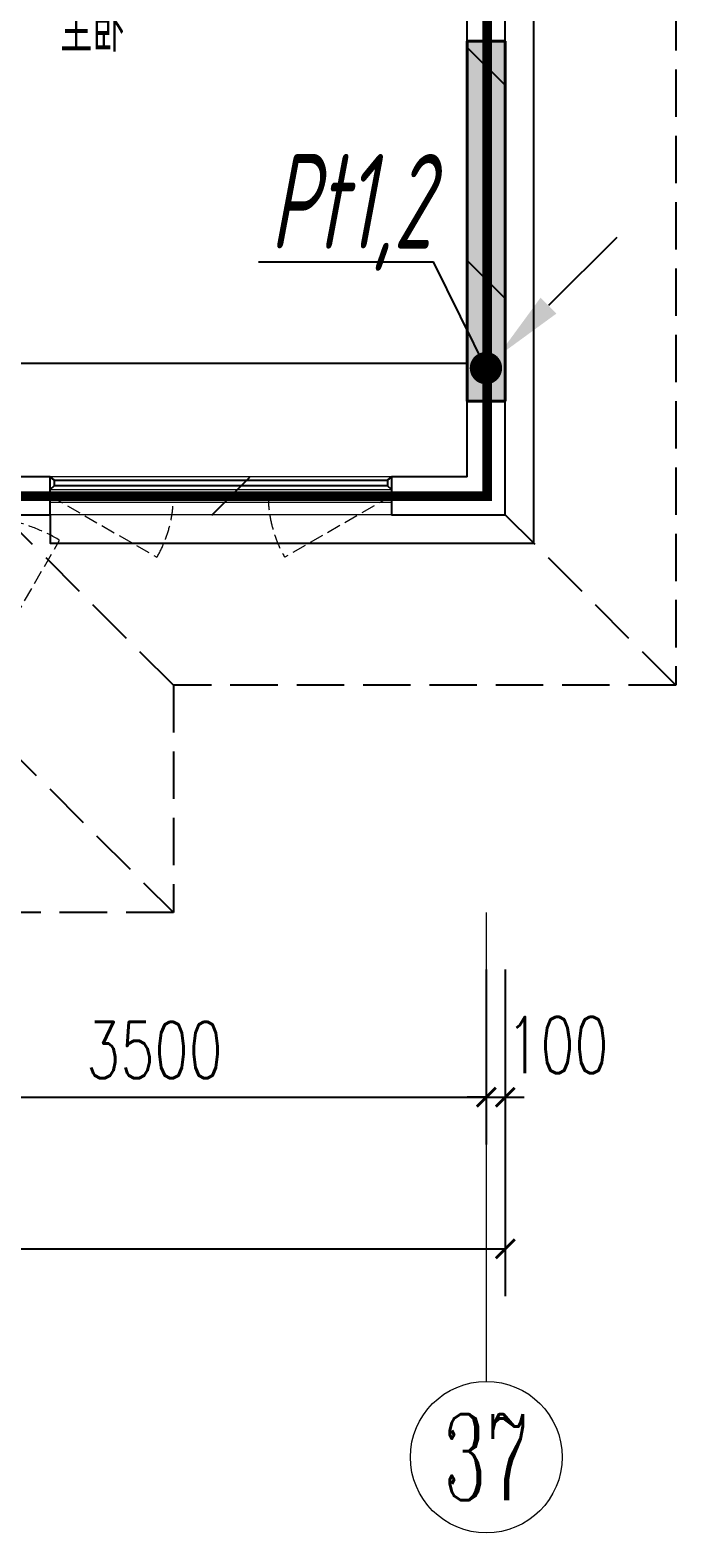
# Model space of a CAD drawing. Extents: x 3753737 to 4713801, y -857380 to 24339.
# Drawn here: x 4600943 to 4604349, y -779761 to -771827 of the extents above; entities that cross this region are included whole.
import ezdxf
from ezdxf.enums import TextEntityAlignment as Align

# ---------------------------------------------------------------- set-up
doc = ezdxf.new("R2010")
doc.units = 0
doc.header["$LTSCALE"] = 1000
doc.header["$MEASUREMENT"] = 0
doc.linetypes.add('CENTER2', pattern=[1.125, 0.75, -0.125, 0.125, -0.125])
doc.linetypes.add('DASH', pattern=[0.35, 0.25, -0.1])
doc.layers.get('0').update_dxf_attribs({"linetype": 'CONTINUOUS'})
doc.layers.get('Defpoints').update_dxf_attribs({"linetype": 'CONTINUOUS'})
for name, color, linetype in [('!!电气', 1, 'CONTINUOUS'), ('3-栏杆1', 252, 'CONTINUOUS'), ('3.5方案汇报，与郭总、侯月琴确定户型_t8$0$2020.03.04 -1安徽标准化洋房户型(UA）_t8_t8$0$看线', 154, 'CONTINUOUS'), ('DIM-照明', 7, 'CONTINUOUS'), ('LWIRE', 4, 'CONTINUOUS'), ('SHTLN', 4, 'CONTINUOUS'), ('WALL', 252, 'CONTINUOUS'), ('WIRE-接地', 2, 'CONTINUOUS'), ('卫生间', 6, 'CONTINUOUS'), ('看线', 185, 'CONTINUOUS')]:
    doc.layers.add(name, color=color, linetype=linetype)
for name, color, linetype, lineweight in [('AXIS', 114, 'CONTINUOUS', 20), ('AXIS_TEXT', 7, 'CONTINUOUS', 20), ('COLUMN', 252, 'CONTINUOUS', 40), ('PUB_HATCH', 8, 'CONTINUOUS', 9), ('PUB_TEXT', 7, 'CONTINUOUS', 20), ('WINDOW', 146, 'CONTINUOUS', 20)]:
    doc.layers.add(name, color=color, linetype=linetype, lineweight=lineweight)
doc.styles.add('_TCH_AXIS', font='COMPLEX', dxfattribs={"bigfont": 'GBCBIG'})
doc.styles.add('_TCH_DIM_T3', font='SIMPLEX.shx', dxfattribs={"width": 0.705882, "bigfont": 'GBCBIG.shx'})
doc.styles.add('COMPLEX', font='COMPLEX')
doc.styles.add('HZTXT', font='gbeitc.shx', dxfattribs={"width": 0.8, "height": 400, "bigfont": 'hztxt.shx'})
doc.styles.get("Standard").update_dxf_attribs({"font": 'gbenor.shx', "bigfont": 'gbcbig.shx'})
doc.dimstyles.new('_TCH_ARCH&&100', dxfattribs={"dimtxt": 297.5, "dimasz": 100, "dimexe": 250, "dimexo": 300, "dimgap": 100, "dimtad": 1, "dimdec": 0, "dimzin": 0, "dimdsep": 46, "dimtxsty": '_TCH_DIM_T3', "dimblk": 'ARCHTICK', "dimcen": 0.09, "dimclrt": 7, "dimazin": 2, "dimtfac": 1, "dimtdec": 0, "dimtix": 1, "dimtmove": 2, "dimatfit": 3, "dimfxl": 1, "dimtolj": 1, "dimtzin": 0, "dimarcsym": 0})

# ---------------------------------------------------------------- blocks, each defined once
blk = doc.blocks.new('GFDGFSDFGD')
at = {"layer": 'PUB_HATCH'}
blk.add_hatch(color=256, dxfattribs=at).paths.add_polyline_path([(470716.6, 367423.7), (470516.6, 367423.7), (470516.6, 365523.7), (470716.6, 365523.7)])
at = {"layer": 'COLUMN', "color": 252}
for p, q in [((470716.6, 367423.7), (470516.6, 367423.7)), ((470516.6, 367423.7), (470516.6, 365523.7)), ((470716.6, 365523.7), (470716.6, 367423.7)), ((470516.6, 365523.7), (470716.6, 365523.7))]:
    blk.add_line(p, q, dxfattribs=at)
blk = doc.blocks.new('A$C148B7D8E')
at = {"layer": '卫生间', "color": 252, "linetype": 'DASH'}
for p, q in [((-900, -900), (0, 0)), ((1750, -900), (2650, 0)), ((2650, -1200), (1750, -2100))]:
    blk.add_line(p, q, dxfattribs=at)
blk.add_lwpolyline([(16100, 14000), (16100, 15400), (7700, 15400), (7700, 10800), (7300, 10800), (7300, 10000), (900, 10000), (900, 9000), (-900, 9000), (-900, -900), (1750, -900), (1750, -2100), (23450, -2100), (23450, -900), (25100, -900)], dxfattribs=at)
blk = doc.blocks.new('_ArchTick')
at = {"color": 0, "linetype": 'ByBlock', "const_width": 0.15}
blk.add_lwpolyline([(-0.5, -0.5), (0.5, 0.5)], dxfattribs=at)
blk = doc.blocks.new('*D386')
at = {"layer": 'AXIS', "color": 0, "lineweight": -2, "transparency": 16777216}
for p, q in [((-100, -1299.9), (-100, -3024.9)), ((50100, -1299.9), (50100, -3024.9)), ((-100, -2774.9), (50100, -2774.9))]:
    blk.add_line(p, q, dxfattribs=at)
at = {"layer": 'Defpoints', "color": 0, "transparency": 16777216}
for p in [(-100, -999.9), (50100, -999.9), (50100, -2774.9)]:
    blk.add_point(p, dxfattribs=at)
at = {"layer": 'AXIS', "color": 0, "lineweight": -2, "transparency": 16777216, "xscale": 100, "yscale": 100, "zscale": 100, "rotation": 180}
blk.add_blockref('_ArchTick', (-100, -2774.9), dxfattribs=at)
at = {"layer": 'AXIS', "color": 0, "lineweight": -2, "transparency": 16777216, "xscale": 100, "yscale": 100, "zscale": 100}
blk.add_blockref('_ArchTick', (50100, -2774.9), dxfattribs=at)
at = {"layer": 'AXIS', "color": 7, "transparency": 16777216, "insert": (25000, -2526.2), "char_height": 297.5, "attachment_point": 5, "style": '_TCH_DIM_T3'}
blk.add_mtext('\\A1;50200', dxfattribs=at)
blk = doc.blocks.new('*D394')
at = {"layer": 'AXIS', "color": 0, "lineweight": -2, "transparency": 16777216}
for p, q in [((50000, -1299.9), (50000, -2224.9)), ((50100, -1299.9), (50100, -2224.9)), ((50000, -1974.9), (49900, -1974.9)), ((50000, -1974.9), (50100, -1974.9)), ((50100, -1974.9), (50200, -1974.9))]:
    blk.add_line(p, q, dxfattribs=at)
at = {"layer": 'Defpoints', "color": 0, "transparency": 16777216}
for p in [(50000, -999.9), (50100, -999.9), (50100, -1974.9)]:
    blk.add_point(p, dxfattribs=at)
at = {"layer": 'AXIS', "color": 0, "lineweight": -2, "transparency": 16777216, "xscale": 100, "yscale": 100, "zscale": 100}
blk.add_blockref('_ArchTick', (50000, -1974.9), dxfattribs=at)
at = {"layer": 'AXIS', "color": 0, "lineweight": -2, "transparency": 16777216, "xscale": 100, "yscale": 100, "zscale": 100, "rotation": 180}
blk.add_blockref('_ArchTick', (50100, -1974.9), dxfattribs=at)
at = {"layer": 'AXIS', "color": 7, "transparency": 16777216, "insert": (50375, -1699.9), "char_height": 297.5, "attachment_point": 5, "style": '_TCH_DIM_T3'}
blk.add_mtext('\\A1;100', dxfattribs=at)
blk = doc.blocks.new('*D395')
at = {"layer": 'AXIS', "color": 0, "lineweight": -2, "transparency": 16777216}
for p, q in [((46500, -1299.9), (46500, -2224.9)), ((50000, -1299.9), (50000, -2224.9)), ((46500, -1974.9), (50000, -1974.9))]:
    blk.add_line(p, q, dxfattribs=at)
at = {"layer": 'Defpoints', "color": 0, "transparency": 16777216}
for p in [(46500, -999.9), (50000, -999.9), (50000, -1974.9)]:
    blk.add_point(p, dxfattribs=at)
at = {"layer": 'AXIS', "color": 0, "lineweight": -2, "transparency": 16777216, "xscale": 100, "yscale": 100, "zscale": 100, "rotation": 180}
blk.add_blockref('_ArchTick', (46500, -1974.9), dxfattribs=at)
at = {"layer": 'AXIS', "color": 0, "lineweight": -2, "transparency": 16777216, "xscale": 100, "yscale": 100, "zscale": 100}
blk.add_blockref('_ArchTick', (50000, -1974.9), dxfattribs=at)
at = {"layer": 'AXIS', "color": 7, "transparency": 16777216, "insert": (48250, -1726.2), "char_height": 297.5, "attachment_point": 5, "style": '_TCH_DIM_T3'}
blk.add_mtext('\\A1;3500', dxfattribs=at)
blk = doc.blocks.new('_AXISO')
blk.add_circle((0, 0), 0.5)
at = {"layer": 'AXIS_TEXT', "style": 'COMPLEX', "width": 1.041667}
blk.add_attdef('A', text='', height=0.56, dxfattribs=at).set_placement((-0.25, -0.28), (0.25, -0.28), align=Align.FIT)
blk = doc.blocks.new('$WINLIB2D$00000001')
at = {"color": 0}
for points in [[(-0.5, 0.5), (-0.5, -0.5)], [(-0.5, 0.5), (0.5, 0.5)], [(0.5, -0.5), (0.5, 0.5)], [(0.5, 0.1667), (-0.5, 0.1667)], [(0.5, -0.1667), (-0.5, -0.1667)], [(-0.5, -0.5), (0.5, -0.5)]]:
    blk.add_lwpolyline(points, dxfattribs=at)
blk = doc.blocks.new('$TelecSys$00000008')
blk.add_line((0.4, 0.4), (-0.4, -0.4))
blk = doc.blocks.new('$TelecSys$00000078')
for p, q in [((1.15, 1.15), (0.55, 0.55)), ((0.104, 0.104), (0.104, 0.104)), ((-0.104, -0.104), (-0.104, -0.104))]:
    blk.add_line(p, q)
at = {"const_width": 0.142}
blk.add_lwpolyline([(-0.071, 0, 1), (0.071, 0, 1)], format="xyb", close=True, dxfattribs=at)
blk.add_solid([(0.62, 0.48), (0.48, 0.62), (0.1, 0.1)])
at = {"width": 0.8, "flags": 9}
blk.add_attdef('A', (0, 0), '', height=0.00002, dxfattribs=at)
blk = doc.blocks.new('A$C66B635E3')
at = {"layer": '3-栏杆1', "color": 252}
for p, q in [((47720.3, 1282.2), (47700, 1300)), ((47700, 1300), (47720.3, 1282.2)), ((47720.3, 1282.1), (49479.7, 1282.2)), ((47720.3, 1282.2), (47720.3, 1252.9)), ((49479.7, 1282.2), (49500, 1300)), ((49500, 1300), (49479.7, 1282.2)), ((49479.7, 1282.2), (49479.7, 1252.9)), ((47720.3, 1252.9), (47700, 1233.1)), ((47700, 1233.1), (47720.3, 1252.9)), ((49479.7, 1252.9), (47720.3, 1252.9)), ((49500, 1233.1), (49479.7, 1252.9))]:
    blk.add_line(p, q, dxfattribs=at)
at = {"layer": '3.5方案汇报，与郭总、侯月琴确定户型_t8$0$2020.03.04 -1安徽标准化洋房户型(UA）_t8_t8$0$看线', "color": 252, "ltscale": 10}
blk.add_line((47400, 1900), (49900, 1900), dxfattribs=at)
at = {"layer": 'AXIS'}
blk.add_line((50000, -999.9), (50000, -3474.9), dxfattribs=at)
at = {"layer": 'WALL', "color": 252}
for p, q in [((50100, 1100), (50100, 6300)), ((49900, 1300), (49900, 6200)), ((47700, 1300), (47400, 1300)), ((47700, 1100), (47700, 1300)), ((49900, 1300), (49500, 1300)), ((49500, 1300), (49500, 1100)), ((47200, 1100), (47700, 1100)), ((49500, 1100), (50100, 1100))]:
    blk.add_line(p, q, dxfattribs=at)
at = {"layer": 'WINDOW', "color": 252, "linetype": 'DASH', "ltscale": 0.3}
for points in [[(47700, 1200), (48263.1, 875.4, 0.131485), (48350, 1200)], [(49500, 1200), (48936.9, 875.4, -0.131485), (48850, 1200)], [(47250, 100), (47750, 966, 0.131652), (47250, 1100)]]:
    blk.add_lwpolyline(points, format="xyb", dxfattribs=at)
at = {"layer": '看线', "color": 252}
blk.add_lwpolyline([(47700, 1100), (47700, 950), (50250, 950), (50250, 9350), (48599.9, 9350), (48599.9, 9200)], dxfattribs=at)
at = {"color": 252, "xscale": -1}
blk.add_blockref('A$C148B7D8E', (50100, 1100), dxfattribs=at)
at = {"color": 252}
blk.add_blockref('GFDGFSDFGD', (-420616.6, -363823.7), dxfattribs=at)
at = {"layer": 'AXIS'}
ref = blk.add_blockref('_AXISO', (50000, -3874.9), dxfattribs=dict(at, xscale=800, yscale=800, zscale=800))
ref.add_attrib('A', '37', dxfattribs={"layer": 'AXIS_TEXT', "height": 452.55, "style": '_TCH_AXIS', "width": 0.636364}).set_placement((49773.7, -4101.2), (50226.3, -4101.2), align=Align.FIT)
at = {"layer": 'WINDOW', "color": 252, "xscale": 1800, "yscale": 200, "zscale": 1800, "rotation": 179.9999999950641}
blk.add_blockref('$WINLIB2D$00000001', (48600, 1200), dxfattribs=at)
at = {"layer": 'PUB_TEXT', "color": 252}
blk.add_text('主卧', height=236.31, dxfattribs=at).set_placement((47752, 3542.5))
at = {"layer": 'AXIS'}
for p1, p2, distance, text, picture, middle in [((-100, -999.9), (50100, -999.9), -1775, '50200', '*D386', (25000, -2526.2)), ((46500, -999.9), (50000, -999.9), -975, '3500', '*D395', (48250, -1726.2))]:
    dim = blk.add_aligned_dim(p1=p1, p2=p2, distance=distance, text=text, dimstyle='_TCH_ARCH&&100', dxfattribs=at)
    dim.commit()
    dim.dimension.update_dxf_attribs({"geometry": picture, "text_midpoint": middle})
dim = blk.add_linear_dim(base=(50100, -1974.9), p1=(50000, -999.9), p2=(50100, -999.9), angle=0, text='100', dimstyle='_TCH_ARCH&&100', dxfattribs=at)
dim.commit()
dim.dimension.update_dxf_attribs({"geometry": '*D394', "text_midpoint": (50375, -1699.9), "dimtype": 129})

msp = doc.modelspace()

# ---------------------------------------------------------------- linework, layer by layer
at = {"layer": 'DIM-照明', "color": 7, "ltscale": 0.8}
for p in [(4602147.1, -773051.1), (4603354.7, -773627.6)]:
    msp.add_line(p, (4603070.4, -773051.1), dxfattribs=at)
at = {"layer": 'WIRE-接地', "color": 2, "linetype": 'CENTER2', "const_width": 50}
msp.add_lwpolyline([(4595156.4, -764584.6), (4595156.4, -765382.8), (4595156.4, -766385.2), (4603353.5, -766385.2), (4603353.5, -774287.8), (4600649.4, -774287.8), (4600649.4, -773696.6), (4594048.2, -773696.6), (4594048.2, -774894.3), (4593305.1, -774894.3), (4593305.1, -775490.9), (4588400.9, -775490.9)], dxfattribs=at)

# ---------------------------------------------------------------- block references
at = {"layer": '!!电气'}
msp.add_blockref('A$C66B635E3', (4553348.6, -775485.7), dxfattribs=at)
at = {"layer": 'LWIRE', "color": 2, "xscale": 600, "yscale": 600, "zscale": 600}
msp.add_blockref('$TelecSys$00000078', (4603346.8, -773611.6), dxfattribs=at)
at = {"layer": 'SHTLN', "color": 2, "xscale": 250, "yscale": 250, "zscale": 250}
for p, rotation in [((4603353.5, -772024), 270), ((4603353.5, -773149), 270), ((4602001.4, -774287.8), 180)]:
    msp.add_blockref('$TelecSys$00000008', p, dxfattribs=dict(at, rotation=rotation))

# ---------------------------------------------------------------- texts
at = {"layer": 'DIM-照明', "color": 7, "ltscale": 0.8, "style": 'HZTXT', "width": 0.7}
msp.add_text('Pt1,2', height=500, dxfattribs=at).set_placement((4602635.8, -772789.3), align=Align.MIDDLE)

doc.saveas('drawing.dxf')
